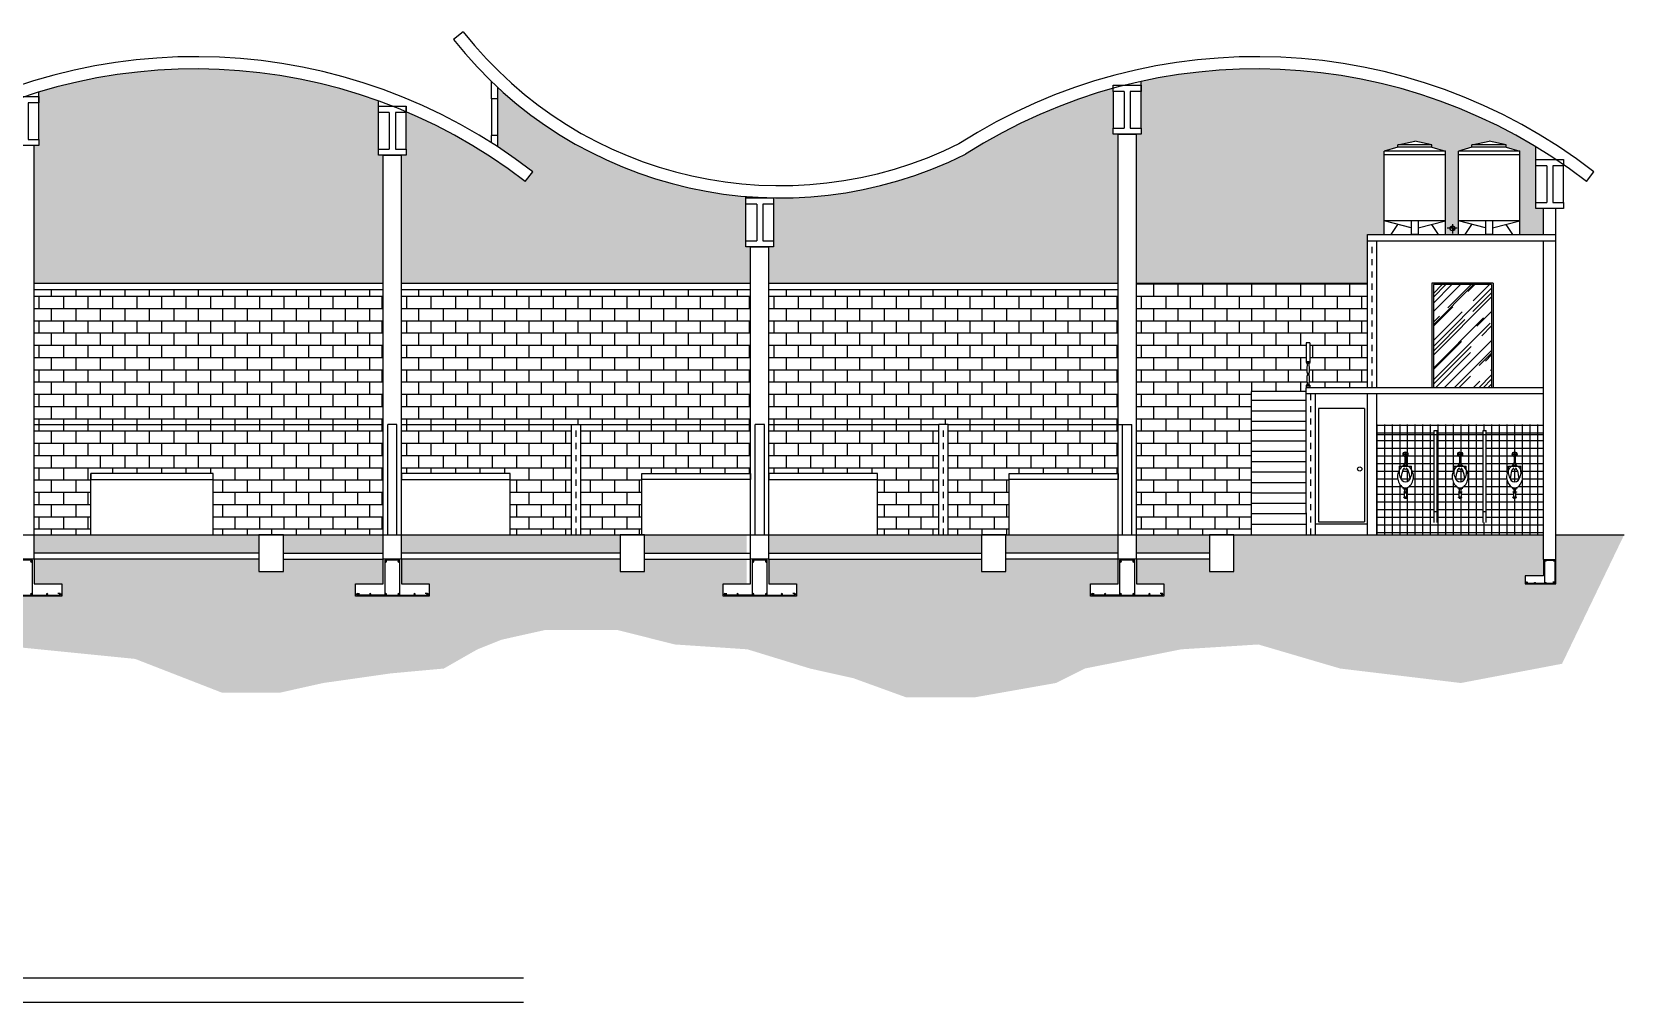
# Model space of a CAD drawing. Header units: metres. Extents: x -28 to 260, y 30 to 125.
# Drawn here: x 232.01 to 258.02, y 29.67 to 45.52 of the extents above; entities that cross this region are included whole.
import ezdxf

# ---------------------------------------------------------------- set-up
doc = ezdxf.new("R2010")
doc.units = ezdxf.units.M
doc.header["$LTSCALE"] = 0.01
doc.header["$MEASUREMENT"] = 0
doc.linetypes.add('DASHDOT', pattern=[1, 0.5, -0.25, 0, -0.25])
for name, color, linetype in [('0.1', 2, 'Continuous'), ('0.10', 2, 'Continuous'), ('0.18', 1, 'Continuous'), ('0.20', 7, 'Continuous'), ('0.25', 6, 'Continuous'), ('0.35', 3, 'Continuous'), ('0.45', 4, 'Continuous'), ('BLOCK', 1, 'Continuous'), ('CANCEL', 1, 'Continuous'), ('CORTE', 1, 'Continuous'), ('DIM', 2, 'Continuous'), ('EJES', 1, 'DASHDOT'), ('SERVICIOS', 132, 'Continuous'), ('tierra', 9, 'Continuous'), ('TXT2', 2, 'Continuous')]:
    doc.layers.add(name, color=color, linetype=linetype)
pattern_1 = [(180, (74.12945, 0), (-2e-17, -0.2), []), (270, (74.12945, 0), (0.2, -0.2), [0.2, -0.2])]
pattern_2 = [(45, (74.12945, 0), (3e-17, 0.26516504), [0.1875, -0.1875]), (45, (74.07973, 0.04972), (3e-17, 0.26516504), [0.1875, -0.1875]), (45, (74.03001, 0.09944), (3e-17, 0.26516504), [0.1875, -0.1875]), (135, (74.03001, 0.13258), (-0.26516504, 6e-17), [0.1875, -0.1875]), (135, (74.07973, 0.1823), (-0.26516504, 6e-17), [0.1875, -0.1875]), (135, (74.12945, 0.23202), (-0.26516504, 6e-17), [0.1875, -0.1875])]
pattern_3 = [(0, (74.12945, 0), (0, 0.125), [0.125, -0.125]), (90, (74.12945, 0), (-0.125, 8e-18), [0.125, -0.125])]

# ---------------------------------------------------------------- blocks, each defined once
blk = doc.blocks.new('MINGIT2')
at = {"layer": 'BLOCK'}
for p, q in [((-0.025, 1.1), (0.036, 1.1)), ((-0.003, 1.061), (-0.003, 0.951)), ((0.006, 1.131), (0.006, 1.069)), ((0.014, 1.061), (0.014, 0.951)), ((-0.094, 0.847), (-0.094, 0.905)), ((-0.094, 0.905), (0.106, 0.905)), ((-0.033, 0.92), (-0.033, 0.905)), ((-0.033, 0.92), (0.042, 0.92)), ((-0.017, 0.926), (-0.017, 0.951)), ((0.029, 0.951), (-0.017, 0.951)), ((-0.017, 0.926), (0.029, 0.926)), ((0.029, 0.926), (0.029, 0.951)), ((0.042, 0.905), (0.042, 0.92)), ((0.106, 0.847), (0.106, 0.905)), ((-0.024, 0.536), (0.035, 0.536)), ((-0.003, 0.485), (-0.003, 0.536)), ((0.015, 0.535), (0.015, 0.485)), ((-0.023, 0.486), (-0.023, 0.48)), ((-0.023, 0.486), (0.034, 0.486)), ((0.034, 0.48), (-0.023, 0.48)), ((0.034, 0.4), (-0.023, 0.4)), ((-0.023, 0.394), (-0.023, 0.4)), ((-0.023, 0.394), (0.034, 0.394)), ((-0.014, 0.48), (-0.014, 0.4)), ((-0.014, 0.472), (0.026, 0.472)), ((-0.01, 0.394), (-0.01, 0.385)), ((-0.01, 0.385), (0.021, 0.385)), ((0.021, 0.385), (0.021, 0.394)), ((0.026, 0.4), (0.026, 0.48)), ((0.034, 0.486), (0.034, 0.48)), ((0.034, 0.394), (0.034, 0.4))]:
    blk.add_line(p, q, dxfattribs=at)
for radius in [0.0396, 0.0305]:
    blk.add_circle((0.006, 1.1), radius, dxfattribs=at)
for centre, radius, start, end in [((0.097, 0.734), 0.222, 129.4543, 227.1158), ((0.121, 0.808), 0.219, 169.7243, 218.9761), ((0.628, 0.628), 0.7, 162.4966, 174.1998), ((-0.02, 0.832), 0.02, 137.9878, 162.4966), ((0.005, 0.809), 0.0545, 103.3285, 137.9878), ((0.006, 0.89), 0.0314, 197.0891, 342.9109), ((0.005, 0.809), 0.0545, 36.4507, 75.754), ((0.033, 0.829), 0.02, 17.2743, 36.4507), ((-0.616, 0.628), 0.7, 5.8002, 17.2743), ((-0.085, 0.734), 0.222, 312.8842, 50.5457), ((-0.109, 0.808), 0.219, 321.0239, 10.2757), ((0.006, 0.651), 0.1, 233.1301, 306.8699), ((0.006, 0.738), 0.0871, 230.3986, 309.6014), ((-0.05, 0.538), 0.0256, 354.4465, 73.8888), ((0.061, 0.538), 0.0256, 106.1112, 185.5535)]:
    blk.add_arc(centre, radius, start, end, dxfattribs=at)
blk = doc.blocks.new('BARESC1')
at = {"color": 0, "linetype": 'Continuous'}
for p, q in [((-0.119, 1.47), (0, 1.47)), ((-0.119, 0.845), (0, 0.845)), ((-0.119, 0.82), (0, 0.82)), ((-0.119, 0.08), (0, 0.08)), ((-0.119, 0.055), (0, 0.055))]:
    blk.add_line(p, q, dxfattribs=at)
at = {"color": 0}
for p, q in [((-0.119, 1.47), (-0.119, 0.82)), ((0, 1.47), (0, 0.82)), ((-0.107, 0.82), (-0.107, 0.794)), ((-0.107, 0.794), (-0.017, 0.794)), ((-0.017, 0.794), (-0.017, 0.82)), ((-0.119, 0.08), (-0.119, 0)), ((-0.107, 0.08), (-0.107, 0.106)), ((-0.107, 0.106), (-0.017, 0.106)), ((-0.087, 0.458), (-0.032, 0.458)), ((-0.087, 0.458), (-0.087, 0.441)), ((-0.032, 0.441), (-0.087, 0.441)), ((-0.081, 0.475), (-0.081, 0.458)), ((-0.081, 0.441), (-0.081, 0.413)), ((-0.037, 0.479), (-0.037, 0.458)), ((-0.037, 0.441), (-0.037, 0.409)), ((-0.032, 0.458), (-0.032, 0.441)), ((-0.017, 0.106), (-0.017, 0.08)), ((0, 0.08), (0, 0))]:
    blk.add_line(p, q, dxfattribs=at)
for centre, radius, start, end in [((3.135, 0.557), 3.225, 175.7942, 180.1651), ((0.203, 0.549), 0.294, 180.1651, 194.5927), ((-3.254, 0.557), 3.225, 359.8349, 4.2058), ((-0.323, 0.549), 0.294, 346.2606, 359.8349), ((0.203, 0.339), 0.294, 165.4073, 179.8349), ((3.135, 0.33), 3.225, 179.8349, 183.9915), ((-0.323, 0.339), 0.294, 0.1651, 13.7394), ((-3.254, 0.33), 3.225, 356.0085, 0.1651)]:
    blk.add_arc(centre, radius, start, end, dxfattribs=at)
blk = doc.blocks.new('viga')
at = {"layer": '0.18'}
for p, q in [((-0.038, -0.101), (-0.038, -0.701)), ((0.062, -0.101), (0.062, -0.701))]:
    blk.add_line(p, q, dxfattribs=at)
for points in [[(-0.038, -0.101), (-0.215, -0.101), (-0.215, 0), (0.238, 0), (0.238, -0.101), (0.062, -0.101)], [(0.062, -0.701), (0.238, -0.701), (0.238, -0.801), (-0.215, -0.801), (-0.215, -0.701), (-0.038, -0.701)]]:
    blk.add_lwpolyline(points, dxfattribs=at)
blk = doc.blocks.new('zapata')
at = {"layer": 'CORTE', "color": 4, "linetype": 'Continuous'}
for p, q in [((-0.15, 0), (0, 0)), ((0, -0.2), (0, 0)), ((-0.15, 0), (-0.15, -0.2))]:
    blk.add_line(p, q, dxfattribs=at)
at = {"layer": 'CORTE', "color": 1, "linetype": 'Continuous'}
for p, q in [((-0.368, -0.288), (-0.368, -0.284)), ((-0.362, -0.278), (-0.344, -0.278)), ((-0.136, -0.294), (-0.362, -0.294)), ((-0.014, -0.294), (0.212, -0.294)), ((0.212, -0.278), (0.194, -0.278)), ((0.218, -0.288), (0.218, -0.284))]:
    blk.add_line(p, q, dxfattribs=at)
blk.add_lwpolyline([(-0.136, -0.294), (-0.136, -0.008), (-0.013, -0.008), (-0.013, -0.294)], close=True, dxfattribs=at)
at = {"layer": 'CORTE', "color": 4, "linetype": 'Continuous'}
for points in [[(-0.375, -0.2), (-0.375, -0.3), (0.225, -0.3), (0.225, -0.2), (0, -0.2)], [(-0.15, -0.2), (-0.375, -0.2)]]:
    blk.add_lwpolyline(points, dxfattribs=at)
at = {"layer": 'CORTE', "color": 1, "linetype": 'Continuous'}
for centre in [(-0.126, -0.017), (-0.022, -0.017), (-0.36, -0.286), (-0.256, -0.286), (-0.126, -0.286), (-0.022, -0.286), (0.106, -0.286), (0.21, -0.286)]:
    blk.add_circle(centre, 0.00553, dxfattribs=at)
for centre, start, end in [((-0.362, -0.284), 90, 180), ((-0.362, -0.288), 180, 270), ((0.212, -0.284), 0, 90), ((0.212, -0.288), 270, 0)]:
    blk.add_arc(centre, 0.006, start, end, dxfattribs=at)
blk = doc.blocks.new('TNCO3')
at = {"layer": 'SERVICIOS'}
for p, q in [((-0.279, 1.426), (-0.501, 1.364)), ((-0.501, 1.364), (0.501, 1.364)), ((-0.501, 0), (-0.501, 1.364)), ((-0.501, 1.303), (0.501, 1.303)), ((-0.279, 1.465), (0, 1.527)), ((-0.279, 1.426), (-0.279, 1.465)), ((-0.279, 1.465), (0.279, 1.465)), ((-0.279, 1.426), (0.279, 1.426)), ((0.279, 1.465), (0, 1.527)), ((0.279, 1.426), (0.279, 1.465)), ((0.279, 1.426), (0.501, 1.364)), ((0.501, 0), (0.501, 1.364)), ((-0.057, 0.111), (-0.501, 0.224)), ((-0.501, 0.224), (0.501, 0.224)), ((-0.388, 0), (-0.279, 0.168)), ((-0.057, 0.224), (-0.057, 0)), ((-0.057, 0), (0.057, 0)), ((0.057, 0.111), (0.501, 0.224)), ((0.057, 0.224), (0.057, 0)), ((0.388, 0), (0.279, 0.168))]:
    blk.add_line(p, q, dxfattribs=at)
blk = doc.blocks.new('Npt1')
at = {"layer": 'TXT2'}
h = blk.add_hatch(color=256, dxfattribs=at)
h.paths.add_polyline_path([(0, 0.08, 0.414214), (-0.08, 0), (0, 0)])
h.paths.add_polyline_path([(0.08, 0), (0, 0), (0, -0.08, 0.414214)])
at = {"layer": 'CANCEL'}
for p, q in [((0.151, 0), (-0.173, 0)), ((0, 0.139), (0, -0.166))]:
    blk.add_line(p, q, dxfattribs=at)
blk.add_circle((0, 0), 0.08, dxfattribs=at)

msp = doc.modelspace()

# ---------------------------------------------------------------- hatches: boundary and pattern name
at = {"layer": '0.1'}
h = msp.add_hatch(dxfattribs=at)
h.set_pattern_fill('SQUARE', color=256, style=0)
h.set_pattern_definition(pattern_3)
h.paths.add_polyline_path([(237.751, 43.501), (237.675, 43.501), (237.675, 43.601), (237.675, 44.201), (237.675, 44.302), (237.675, 44.387, 0.16141), (232.128, 44.531), (232.128, 43.759), (232.128, 43.658), (232.051, 43.658), (232.051, 41.405), (237.751, 41.405)])
h.paths.add_polyline_path([(231.751, 43.658), (231.675, 43.658), (231.675, 43.759), (231.675, 44.38, 0.05538), (229.929, 43.518, -0.145184), (226.128, 42.849), (226.128, 42.178), (226.128, 42.078), (226.051, 42.078), (226.051, 41.405), (231.751, 41.405)])
h.paths.add_polyline_path([(225.675, 42.916, -0.142229), (222.291, 44.611), (222.291, 44.424), (222.291, 43.824), (222.291, 43.638, -0.019473), (222.863, 43.231), (222.741, 43.073, 0.084512), (220.128, 44.462), (220.128, 43.833), (220.128, 43.733), (220.051, 43.733), (220.051, 41.405), (225.751, 41.405), (225.751, 42.078), (225.675, 42.078), (225.675, 42.178)])
h = msp.add_hatch(dxfattribs=at)
h.set_pattern_fill('SQUARE', color=256, style=0)
h.set_pattern_definition(pattern_3)
h.paths.add_polyline_path([(253.826, 41.405), (253.826, 42.105), (253.826, 42.205), (254.096, 42.205), (254.096, 43.569), (254.318, 43.63), (254.318, 43.67), (254.597, 43.732), (254.876, 43.67), (254.876, 43.63), (255.098, 43.569), (255.098, 42.205), (255.309, 42.205), (255.309, 43.569), (255.531, 43.63), (255.531, 43.67), (255.81, 43.732), (256.089, 43.67), (256.089, 43.63), (256.311, 43.569), (256.311, 42.205), (256.701, 42.205), (256.701, 42.63), (256.575, 42.63), (256.575, 42.731), (256.575, 43.639, 0.192096), (250.128, 44.706), (250.128, 43.944), (250.128, 43.844), (250.051, 43.844), (250.051, 41.405)])
h.paths.add_polyline_path([(249.751, 43.844), (249.675, 43.844), (249.675, 43.944), (249.675, 44.544), (249.675, 44.594, 0.075407), (247.259, 43.518, -0.120002), (244.128, 42.806), (244.128, 42.104), (244.128, 42.004), (244.051, 42.004), (244.051, 41.405), (249.751, 41.405)])
h.paths.add_polyline_path([(243.751, 41.405), (243.751, 42.004), (243.675, 42.004), (243.675, 42.104), (243.675, 42.828, -0.167739), (239.621, 44.611), (239.621, 44.424), (239.621, 43.824), (239.621, 43.638, -0.019473), (240.193, 43.231), (240.071, 43.073, 0.064093), (238.128, 44.209), (238.128, 43.601), (238.128, 43.501), (238.051, 43.501), (238.051, 41.405)])
h = msp.add_hatch(dxfattribs=at)
h.set_pattern_fill('NET', color=256, angle=360, style=0)
h.set_pattern_definition([(360, (196.60577, -24.28016), (3e-17, 0.125), []), (90, (196.60577, -24.28016), (-0.125, 4e-17), [])])
h.paths.add_polyline_path([(256.701, 39.105), (253.976, 39.105), (253.976, 37.305), (256.701, 37.305)])
h.paths.add_polyline_path([(256.268, 38.619, -0.357983), (256.236, 38.58), (256.236, 38.469), (256.251, 38.469), (256.251, 38.445), (256.205, 38.445), (256.205, 38.469), (256.219, 38.469), (256.219, 38.58, -0.350057), (256.188, 38.619, -1)], flags=16)
h.paths.add_polyline_path([(256.259, 38.619, -1), (256.198, 38.619, -1)], flags=0)
h.paths.add_polyline_path([(256.328, 38.424), (256.328, 38.365, -0.352724), (256.288, 38.09, -0.333333), (256.168, 38.09, -0.352724), (256.128, 38.365), (256.128, 38.424), (256.189, 38.424), (256.189, 38.439), (256.264, 38.439), (256.264, 38.424)], flags=16)
h.paths.add_polyline_path([(256.241, 38.38, -0.173194), (256.271, 38.36, -0.083869), (256.274, 38.354, -0.050107), (256.302, 38.217, -0.037795), (256.284, 38.19, -0.360035), (256.173, 38.19, -0.037795), (256.154, 38.217, -0.051109), (256.183, 38.357, -0.107349), (256.187, 38.364, -0.152393), (256.215, 38.381, 0.216633)], flags=0)
h.paths.add_polyline_path([(255.764, 37.505), (255.714, 37.505), (255.714, 39.005), (255.764, 39.005)], flags=16)
h.paths.add_polyline_path([(256.237, 38.054), (256.237, 38.005), (256.256, 38.005), (256.256, 37.999), (256.248, 37.999), (256.248, 37.919), (256.256, 37.919), (256.256, 37.913), (256.243, 37.913), (256.243, 37.904), (256.212, 37.904), (256.212, 37.913), (256.199, 37.913), (256.199, 37.919), (256.208, 37.919), (256.208, 37.999), (256.199, 37.999), (256.199, 38.005), (256.22, 38.005), (256.22, 38.054)], flags=16)
h.paths.add_polyline_path([(255.439, 38.424), (255.439, 38.365, -0.352724), (255.399, 38.09, -0.333333), (255.279, 38.09, -0.352724), (255.239, 38.365), (255.239, 38.424), (255.3, 38.424), (255.3, 38.439), (255.374, 38.439), (255.374, 38.424)], flags=16)
h.paths.add_polyline_path([(255.394, 38.19, -0.360035), (255.283, 38.19, -0.037795), (255.264, 38.217, -0.051109), (255.293, 38.357, -0.107349), (255.298, 38.364, -0.152393), (255.325, 38.381, 0.216633), (255.351, 38.38, -0.173194), (255.382, 38.36, -0.083869), (255.385, 38.354, -0.050107), (255.413, 38.217, -0.037795)], flags=0)
h.paths.add_polyline_path([(255.378, 38.619, -0.357983), (255.346, 38.58), (255.346, 38.469), (255.362, 38.469), (255.362, 38.445), (255.316, 38.445), (255.316, 38.469), (255.33, 38.469), (255.33, 38.58, -0.350057), (255.299, 38.619, -1)], flags=16)
h.paths.add_polyline_path([(255.308, 38.619, -1), (255.369, 38.619, -1)], flags=0)
h.paths.add_polyline_path([(255.347, 38.054), (255.347, 38.005), (255.367, 38.005), (255.367, 37.999), (255.359, 37.999), (255.359, 37.919), (255.367, 37.919), (255.367, 37.913), (255.354, 37.913), (255.354, 37.904), (255.323, 37.904), (255.323, 37.913), (255.309, 37.913), (255.309, 37.919), (255.319, 37.919), (255.319, 37.999), (255.309, 37.999), (255.309, 38.005), (255.33, 38.005), (255.33, 38.054)], flags=16)
h.paths.add_polyline_path([(254.964, 37.505), (254.914, 37.505), (254.914, 39.005), (254.964, 39.005)], flags=16)
h.paths.add_polyline_path([(254.505, 38.09, -0.333333), (254.385, 38.09, -0.352724), (254.345, 38.365), (254.345, 38.424), (254.406, 38.424), (254.406, 38.439), (254.481, 38.439), (254.481, 38.424), (254.545, 38.424), (254.545, 38.365, -0.352724)], flags=16)
h.paths.add_polyline_path([(254.5, 38.19, -0.360035), (254.389, 38.19, -0.037795), (254.371, 38.217, -0.051109), (254.4, 38.357, -0.107349), (254.404, 38.364, -0.152393), (254.432, 38.381, 0.216633), (254.458, 38.38, -0.173194), (254.488, 38.36, -0.083869), (254.491, 38.354, -0.050107), (254.519, 38.217, -0.037795)], flags=0)
h.paths.add_polyline_path([(254.453, 38.58), (254.453, 38.469), (254.468, 38.469), (254.468, 38.445), (254.422, 38.445), (254.422, 38.469), (254.436, 38.469), (254.436, 38.58, -0.350057), (254.405, 38.619, -1), (254.484, 38.619, -0.357983)], flags=16)
h.paths.add_polyline_path([(254.414, 38.619, -1), (254.475, 38.619, -1)], flags=0)
h.paths.add_polyline_path([(254.453, 38.054), (254.453, 38.005), (254.473, 38.005), (254.473, 37.999), (254.465, 37.999), (254.465, 37.919), (254.473, 37.919), (254.473, 37.913), (254.46, 37.913), (254.46, 37.904), (254.429, 37.904), (254.429, 37.913), (254.416, 37.913), (254.416, 37.919), (254.425, 37.919), (254.425, 37.999), (254.416, 37.999), (254.416, 38.005), (254.436, 38.005), (254.436, 38.054)], flags=16)
at = {"layer": '0.10'}
h = msp.add_hatch(dxfattribs=at)
h.set_pattern_fill('AR-B816', color=256, scale=0.025, angle=180, style=0)
h.set_pattern_definition(pattern_1)
h.paths.add_polyline_path([(250.051, 37.305), (251.926, 37.305), (251.926, 39.645), (252.826, 39.645), (252.826, 39.705), (252.826, 39.745), (252.835, 39.745), (252.835, 39.758), (252.844, 39.758, -0.018139), (252.841, 39.875, -0.059298), (252.845, 39.909), (252.845, 39.925), (252.842, 39.925), (252.842, 39.934), (252.845, 39.934), (252.845, 39.944, -0.059298), (252.841, 39.979, -0.019074), (252.845, 40.102), (252.835, 40.102), (252.835, 40.115), (252.826, 40.115), (252.826, 40.44), (252.885, 40.44), (252.885, 40.115), (252.88, 40.115), (252.88, 40.102), (252.867, 40.102, -0.019074), (252.871, 39.979, -0.063035), (252.867, 39.942), (252.867, 39.934), (252.87, 39.934), (252.87, 39.925), (252.867, 39.925), (252.867, 39.911, -0.063035), (252.871, 39.875, -0.018139), (252.868, 39.758), (252.88, 39.758), (252.88, 39.745), (252.885, 39.745), (252.885, 39.705), (253.826, 39.705), (253.826, 41.405), (250.051, 41.405)])
h = msp.add_hatch(dxfattribs=at)
h.set_pattern_fill('AR-RROOF', color=256, scale=0.25, angle=405, style=0)
h.set_pattern_definition([(45, (196.60577, -24.28016), (0.212132, 0.5656854), [3.75, -0.5, 1.25, -0.25]), (45, (196.7525, -23.95666), (-0.4118897, 0.0583363), [0.75, -0.0825, 1.5, -0.1875]), (45, (196.5439, -24.04151), (0.80079843, 1.0376792), [2, -0.35, 1, -0.25])])
h.paths.add_polyline_path([(255.851, 41.39), (254.901, 41.39), (254.901, 39.705), (255.851, 39.705)])
h = msp.add_hatch(dxfattribs=at)
h.set_pattern_fill('AR-B816', color=256, scale=0.025, angle=180, style=0)
h.set_pattern_definition(pattern_1)
h.paths.add_polyline_path([(232.051, 39.105), (232.051, 37.305), (232.976, 37.305), (232.976, 38.305), (234.976, 38.305), (234.976, 38.205), (234.976, 37.305), (237.751, 37.305), (237.751, 39.105)])
h.paths.add_polyline_path([(237.751, 39.105), (237.751, 41.305), (232.051, 41.305), (232.051, 39.105)])
h.paths.add_polyline_path([(240.826, 39.105), (240.976, 39.105), (243.751, 39.105), (243.751, 41.305), (238.051, 41.305), (238.051, 39.105)])
h.paths.add_polyline_path([(238.051, 39.105), (238.051, 38.305), (239.826, 38.305), (239.826, 38.205), (239.826, 37.305), (240.826, 37.305), (240.826, 39.105)])
h.paths.add_polyline_path([(240.976, 39.105), (240.976, 37.305), (241.976, 37.305), (241.976, 38.305), (243.751, 38.305), (243.751, 39.105)])
h = msp.add_hatch(dxfattribs=at)
h.set_pattern_fill('AR-B816', color=256, scale=0.025, angle=180, style=0)
h.set_pattern_definition(pattern_1)
h.paths.add_polyline_path([(249.751, 39.105), (249.751, 41.305), (244.051, 41.305), (244.051, 39.105), (246.826, 39.105), (246.976, 39.105)])
h.paths.add_polyline_path([(246.976, 39.105), (246.976, 37.305), (247.976, 37.305), (247.976, 38.305), (249.751, 38.305), (249.751, 39.105)])
h.paths.add_polyline_path([(246.826, 39.105), (244.051, 39.105), (244.051, 38.305), (245.826, 38.305), (245.826, 38.205), (245.826, 37.305), (246.826, 37.305)])
at = {"layer": '0.18'}
h = msp.add_hatch(dxfattribs=at)
h.set_pattern_fill('EARTH', color=256, scale=0.75, angle=45, style=0)
h.set_pattern_definition(pattern_2)
h.paths.add_polyline_path([(231.751, 37.305), (230.221, 37.305), (230.221, 37.005), (231.751, 37.005)])
h.paths.add_polyline_path([(235.721, 37.305), (232.051, 37.305), (232.051, 37.005), (235.721, 37.005)])
h.paths.add_polyline_path([(237.751, 37.305), (236.121, 37.305), (236.121, 37.005), (237.751, 37.005)])
h.paths.add_polyline_path([(241.621, 37.305), (238.051, 37.305), (238.051, 37.005), (241.621, 37.005)])
h.paths.add_polyline_path([(243.685, 37.305), (242.021, 37.305), (242.021, 37.005), (243.685, 37.005)])
h.paths.add_polyline_path([(243.685, 36.305), (243.301, 36.305), (243.301, 36.505), (243.685, 36.505), (243.685, 36.905), (242.021, 36.905), (242.021, 36.705), (241.621, 36.705), (241.621, 36.905), (238.051, 36.905), (238.051, 36.505), (238.501, 36.505), (238.501, 36.305), (237.301, 36.305), (237.301, 36.505), (237.751, 36.505), (237.751, 36.905), (236.121, 36.905), (236.121, 36.705), (235.721, 36.705), (235.721, 36.905), (232.051, 36.905), (232.051, 36.505), (232.501, 36.505), (232.501, 36.305), (231.301, 36.305), (231.301, 36.505), (231.751, 36.505), (231.751, 36.905), (230.221, 36.905), (230.221, 36.705), (229.821, 36.705), (229.821, 36.905), (228.223, 36.905), (228.223, 34.837), (229.137, 34.885), (230.396, 35.278), (231.341, 35.514), (232.915, 35.357), (233.702, 35.278), (235.119, 34.727), (236.064, 34.727), (236.772, 34.885), (237.874, 35.042), (238.74, 35.121), (239.291, 35.435), (239.685, 35.592), (240.393, 35.75), (241.574, 35.75), (242.518, 35.514), (243.685, 35.436)])
h = msp.add_hatch(dxfattribs=at)
h.set_pattern_fill('EARTH', color=256, scale=0.75, angle=45, style=0)
h.set_pattern_definition(pattern_2)
h.paths.add_polyline_path([(258.016, 37.305), (256.901, 37.305), (256.901, 36.902), (256.901, 36.502), (256.401, 36.502), (256.401, 36.635), (256.701, 36.635), (256.701, 36.902), (256.701, 37.305), (252.826, 37.305), (251.644, 37.305), (251.644, 36.705), (251.244, 36.705), (251.244, 36.905), (250.051, 36.905), (250.051, 36.505), (250.501, 36.505), (250.501, 36.305), (249.301, 36.305), (249.301, 36.505), (249.751, 36.505), (249.751, 36.905), (247.921, 36.905), (247.921, 36.705), (247.521, 36.705), (247.521, 36.905), (244.051, 36.905), (244.051, 36.505), (244.501, 36.505), (244.501, 36.305), (243.685, 36.305), (243.685, 35.436), (243.699, 35.435), (244.723, 35.121), (245.431, 34.963), (246.297, 34.649), (247.399, 34.649), (248.737, 34.885), (249.209, 35.121), (250.784, 35.435), (252.043, 35.514), (253.381, 35.121), (255.349, 34.885), (257.002, 35.199)])
h.paths.add_polyline_path([(251.244, 37.305), (250.051, 37.305), (250.051, 37.005), (251.244, 37.005)])
h.paths.add_polyline_path([(249.751, 37.305), (247.921, 37.305), (247.921, 37.005), (249.751, 37.005)])
h.paths.add_polyline_path([(247.521, 37.305), (244.051, 37.305), (244.051, 37.005), (247.521, 37.005)])

# ---------------------------------------------------------------- linework, layer by layer
for p, q in [((254.914, 37.505), (254.914, 39.005)), ((254.914, 39.005), (254.964, 39.005)), ((254.964, 37.505), (254.964, 39.005)), ((255.714, 37.505), (255.714, 39.005)), ((255.714, 39.005), (255.764, 39.005)), ((255.764, 37.505), (255.764, 39.005)), ((254.914, 37.685), (254.964, 37.685)), ((255.714, 37.685), (255.764, 37.685))]:
    msp.add_line(p, q)
at = {"layer": '0.1'}
msp.add_circle((253.698, 38.379), 0.0351, dxfattribs=at)
at = {"layer": '0.10'}
for p, q in [((239.521, 44.424), (239.521, 43.824)), ((239.621, 43.824), (239.621, 44.424))]:
    msp.add_line(p, q, dxfattribs=at)
at = {"layer": '0.18'}
for p, q in [((232.128, 43.759), (232.128, 44.531)), ((249.675, 43.944), (249.675, 44.544)), ((250.128, 43.944), (250.128, 44.706)), ((237.675, 44.302), (237.675, 44.387)), ((238.128, 43.601), (238.128, 44.302)), ((237.675, 43.601), (237.675, 44.201)), ((256.575, 42.731), (256.575, 43.639)), ((257.028, 42.731), (257.028, 43.346)), ((243.675, 42.104), (243.675, 42.828)), ((244.128, 42.104), (244.128, 42.806)), ((237.751, 41.405), (232.051, 41.405)), ((243.751, 41.405), (238.051, 41.405)), ((249.751, 41.405), (244.051, 41.405)), ((253.826, 41.405), (250.051, 41.405)), ((237.751, 41.305), (232.051, 41.305)), ((243.751, 41.305), (238.051, 41.305)), ((249.751, 41.305), (244.051, 41.305)), ((253.776, 39.365), (253.026, 39.365)), ((253.026, 39.365), (253.026, 37.516)), ((253.776, 39.365), (253.776, 37.516)), ((232.051, 39.105), (237.751, 39.105)), ((238.051, 39.105), (240.826, 39.105)), ((240.976, 39.105), (243.751, 39.105)), ((244.051, 39.105), (246.826, 39.105)), ((246.976, 39.105), (249.826, 39.105)), ((253.026, 37.516), (253.776, 37.516)), ((215.902, 29.675), (240.043, 29.675))]:
    msp.add_line(p, q, dxfattribs=at)
at = {"layer": '0.20'}
for p, q in [((239.521, 44.424), (239.521, 44.705)), ((239.621, 44.424), (239.621, 44.611)), ((239.621, 44.424), (239.521, 44.424)), ((239.621, 43.824), (239.521, 43.824)), ((239.521, 43.703), (239.521, 43.824)), ((239.621, 43.638), (239.621, 43.824)), ((255.876, 41.415), (254.876, 41.415)), ((254.876, 41.415), (254.876, 39.705)), ((255.851, 41.39), (254.901, 41.39)), ((254.901, 41.39), (254.901, 39.705)), ((255.851, 41.39), (255.851, 39.705)), ((255.876, 41.415), (255.876, 39.705)), ((251.926, 39.645), (251.926, 37.305)), ((252.826, 39.645), (251.926, 39.645)), ((252.826, 39.495), (251.926, 39.495)), ((252.826, 39.325), (251.926, 39.325)), ((252.826, 39.155), (251.926, 39.155)), ((252.826, 39.005), (251.926, 39.005)), ((252.826, 38.835), (251.926, 38.835)), ((252.826, 38.665), (251.926, 38.665)), ((252.826, 38.495), (251.926, 38.495)), ((252.826, 38.325), (251.926, 38.325)), ((252.826, 38.155), (251.926, 38.155)), ((252.826, 37.985), (251.926, 37.985)), ((252.826, 37.815), (251.926, 37.815)), ((252.826, 37.645), (251.926, 37.645)), ((252.826, 37.475), (251.926, 37.475)), ((235.721, 37.005), (232.051, 37.005)), ((236.121, 37.005), (237.751, 37.005)), ((241.621, 37.005), (238.051, 37.005)), ((242.021, 37.005), (243.751, 37.005)), ((244.051, 37.005), (247.521, 37.005)), ((249.751, 37.005), (247.921, 37.005)), ((251.244, 37.005), (250.051, 37.005)), ((235.721, 36.905), (232.051, 36.905)), ((236.121, 36.905), (237.751, 36.905)), ((241.621, 36.905), (238.051, 36.905)), ((242.021, 36.905), (243.751, 36.905)), ((244.051, 36.905), (247.521, 36.905)), ((249.751, 36.905), (247.921, 36.905)), ((251.244, 36.905), (250.051, 36.905))]:
    msp.add_line(p, q, dxfattribs=at)
for points in [[(234.976, 38.305), (232.976, 38.305), (232.976, 38.205), (234.976, 38.205)], [(239.826, 38.305), (238.051, 38.305), (238.051, 38.205), (239.826, 38.205)], [(241.976, 38.305), (243.751, 38.305), (243.751, 38.205), (241.976, 38.205)], [(245.826, 38.305), (244.051, 38.305), (244.051, 38.205), (245.826, 38.205)], [(247.976, 38.305), (249.751, 38.305), (249.751, 38.205), (247.976, 38.205)]]:
    msp.add_lwpolyline(points, close=True, dxfattribs=at)
at = {"layer": '0.25'}
for p, q in [((237.826, 37.305), (237.826, 39.105)), ((237.976, 39.105), (237.826, 39.105)), ((237.976, 37.305), (237.976, 39.105)), ((240.826, 37.305), (240.826, 39.105)), ((240.826, 39.105), (240.976, 39.105)), ((240.976, 37.305), (240.976, 39.105)), ((243.826, 37.305), (243.826, 39.105)), ((243.976, 39.105), (243.826, 39.105)), ((243.976, 37.305), (243.976, 39.105)), ((246.826, 37.305), (246.826, 39.105)), ((246.976, 39.105), (246.826, 39.105)), ((246.976, 37.305), (246.976, 39.105)), ((249.826, 37.305), (249.826, 39.105)), ((249.826, 39.105), (249.976, 39.105)), ((249.976, 37.305), (249.976, 39.105)), ((253.976, 38.94), (256.701, 38.94)), ((232.976, 37.305), (232.976, 38.305)), ((234.976, 37.305), (234.976, 38.305)), ((239.826, 37.305), (239.826, 38.305)), ((241.976, 37.305), (241.976, 38.305)), ((245.826, 37.305), (245.826, 38.305)), ((247.976, 37.305), (247.976, 38.305)), ((252.976, 37.485), (253.826, 37.485))]:
    msp.add_line(p, q, dxfattribs=at)
at = {"layer": '0.35'}
for p, q in [((239.057, 45.516), (238.9, 45.392)), ((240.071, 43.073), (240.193, 43.231)), ((257.401, 43.073), (257.523, 43.231)), ((253.826, 39.705), (253.826, 42.105)), ((253.976, 39.705), (253.976, 42.105)), ((252.826, 37.665), (252.826, 39.605)), ((252.976, 37.305), (252.976, 39.605)), ((253.826, 37.305), (253.826, 39.605)), ((253.976, 37.305), (253.976, 39.605))]:
    msp.add_line(p, q, dxfattribs=at)
for centre, radius, start, end in [((244.231, 49.591), 6.586, 218.2251, 296.5017), ((244.231, 49.591), 6.786, 218.2251, 296.5017), ((234.684, 36.092), 9.018, 52.3431, 122.6321), ((252.014, 36.092), 9.018, 52.3431, 122.6321), ((234.684, 36.092), 8.818, 52.3431, 122.6321), ((252.014, 36.092), 8.818, 52.3431, 122.6321)]:
    msp.add_arc(centre, radius, start, end, dxfattribs=at)
at = {"layer": '0.45'}
for p, q in [((249.751, 36.905), (249.751, 43.844)), ((249.751, 43.844), (250.051, 43.844)), ((250.051, 36.905), (250.051, 43.844)), ((232.051, 43.658), (231.751, 43.658)), ((232.051, 36.905), (232.051, 43.658)), ((237.751, 36.905), (237.751, 43.501)), ((237.751, 43.501), (238.051, 43.501)), ((238.051, 36.905), (238.051, 43.501)), ((256.701, 42.205), (256.701, 42.63)), ((256.901, 36.902), (256.901, 42.63)), ((253.826, 42.205), (256.901, 42.205)), ((253.826, 42.105), (253.826, 42.205)), ((243.751, 36.905), (243.751, 42.005)), ((243.751, 42.005), (244.051, 42.004)), ((244.051, 36.905), (244.051, 42.005)), ((253.826, 42.105), (256.901, 42.105)), ((256.701, 36.902), (256.701, 42.105)), ((256.701, 39.705), (252.826, 39.705)), ((252.826, 39.605), (252.826, 39.705)), ((256.701, 39.605), (252.826, 39.605))]:
    msp.add_line(p, q, dxfattribs=at)
at = {"layer": 'CORTE', "color": 4, "linetype": 'Continuous'}
for q in [(256.901, 36.902), (256.701, 36.635)]:
    msp.add_line((256.701, 36.902), q, dxfattribs=at)
at = {"layer": 'CORTE', "color": 1, "linetype": 'Continuous'}
for p, q in [((256.411, 36.518), (256.411, 36.523)), ((256.419, 36.531), (256.442, 36.531)), ((256.719, 36.51), (256.419, 36.51)), ((256.875, 36.531), (256.851, 36.531)), ((256.883, 36.51), (256.875, 36.51)), ((256.883, 36.518), (256.883, 36.523))]:
    msp.add_line(p, q, dxfattribs=at)
at = {"layer": 'CORTE', "color": 4, "linetype": 'Continuous'}
for points in [[(256.401, 36.635), (256.401, 36.502), (256.901, 36.502), (256.901, 36.902)], [(256.701, 36.635), (256.401, 36.635)]]:
    msp.add_lwpolyline(points, dxfattribs=at)
at = {"layer": 'CORTE', "color": 1, "linetype": 'Continuous'}
msp.add_lwpolyline([(256.719, 36.51), (256.719, 36.891), (256.884, 36.891), (256.884, 36.51)], close=True, dxfattribs=at)
for centre in [(256.733, 36.879), (256.872, 36.879), (256.421, 36.52), (256.56, 36.52), (256.733, 36.52), (256.872, 36.52), (256.872, 36.52)]:
    msp.add_circle(centre, 0.00737, dxfattribs=at)
for centre, start, end in [((256.419, 36.523), 90, 180), ((256.419, 36.518), 180, 270), ((256.875, 36.523), 0, 90), ((256.875, 36.518), 270, 0)]:
    msp.add_arc(centre, 0.008, start, end, dxfattribs=at)
at = {"layer": 'DIM'}
for points in [[(236.121, 37.305), (235.721, 37.305), (235.721, 36.705), (236.121, 36.705)], [(242.021, 37.305), (241.621, 37.305), (241.621, 36.705), (242.021, 36.705)], [(247.921, 37.305), (247.521, 37.305), (247.521, 36.705), (247.921, 36.705)], [(251.644, 37.305), (251.244, 37.305), (251.244, 36.705), (251.644, 36.705)]]:
    msp.add_lwpolyline(points, close=True, dxfattribs=at)
at = {"layer": 'EJES'}
for p, q in [((253.901, 39.705), (253.901, 42.105)), ((252.901, 37.305), (252.901, 39.605)), ((240.901, 37.305), (240.901, 39.105)), ((246.901, 37.305), (246.901, 39.105))]:
    msp.add_line(p, q, dxfattribs=at)
at = {"layer": 'tierra'}
for p, q in [((252.826, 37.665), (252.826, 37.305)), ((213.976, 37.305), (252.826, 37.305)), ((252.826, 37.305), (256.701, 37.305)), ((256.901, 37.305), (258.016, 37.305)), ((215.902, 30.07), (240.043, 30.07))]:
    msp.add_line(p, q, dxfattribs=at)

# ---------------------------------------------------------------- block references
at = {"xscale": -1}
for p in [(254.597, 42.205), (255.81, 42.205)]:
    msp.add_blockref('TNCO3', p, dxfattribs=at)
for name, p, xscale, yscale, zscale in [('BARESC1', (252.826, 39.705), -0.5, 0.5, 0.5), ('zapata', (231.751, 36.905), -2, 2, 2), ('zapata', (237.751, 36.905), -2, 2, 2), ('zapata', (243.751, 36.905), -2, 2, 2), ('zapata', (249.751, 36.905), -2, 2, 2)]:
    msp.add_blockref(name, p, dxfattribs=dict(xscale=xscale, yscale=yscale, zscale=zscale))
at = {"layer": '0.18'}
for p in [(249.889, 44.645), (231.889, 44.459), (237.889, 44.302), (256.789, 43.432), (243.889, 42.805)]:
    msp.add_blockref('viga', p, dxfattribs=at)
at = {"layer": '0.25', "xscale": 0.4999999999871683, "yscale": 0.5, "zscale": 0.5}
msp.add_blockref('Npt1', (255.214, 42.309), dxfattribs=at)
at = {"layer": '0.25'}
for p in [(254.439, 37.519), (255.333, 37.519), (256.222, 37.519)]:
    msp.add_blockref('MINGIT2', p, dxfattribs=at)

doc.saveas('drawing.dxf')
